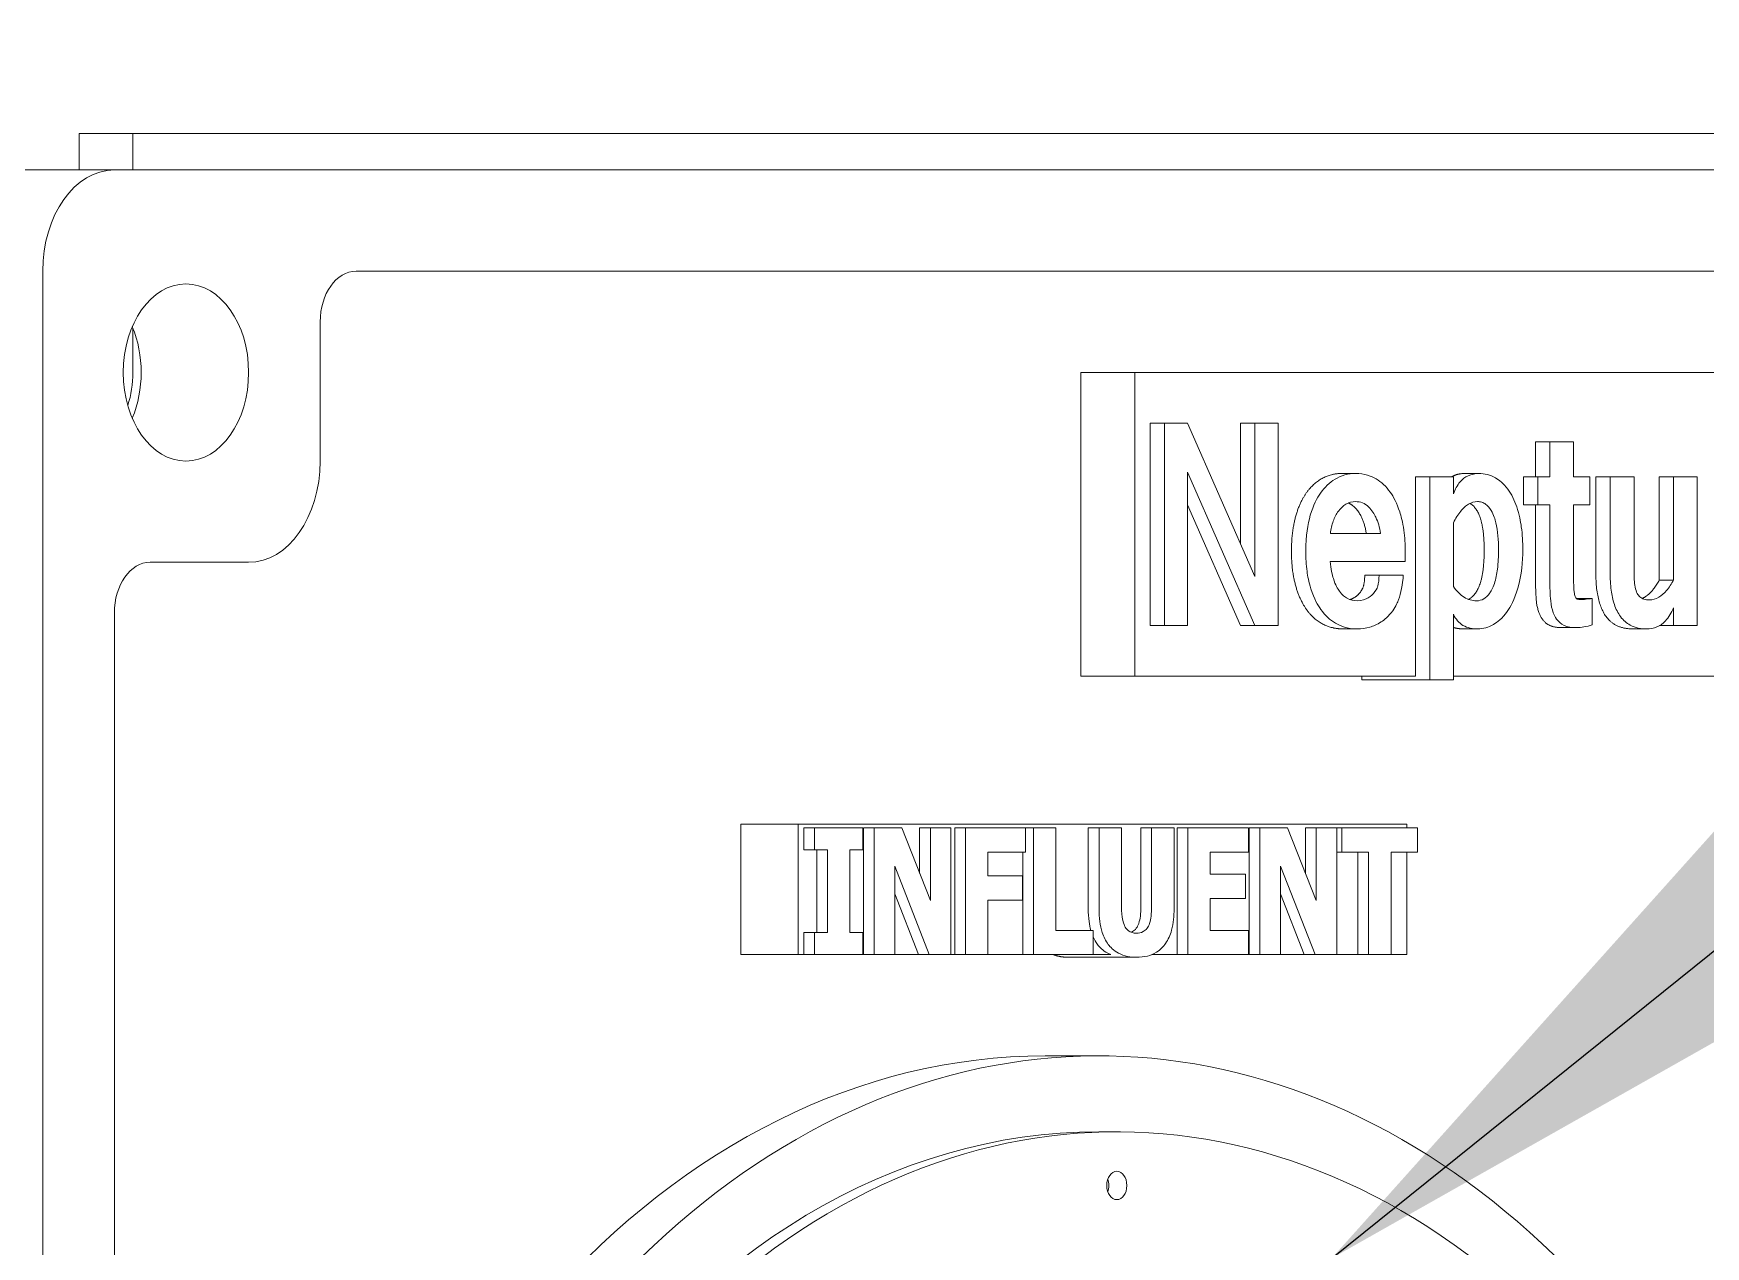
# Model space of a CAD drawing. Header units: inches. Extents: x 20 to 536, y 8 to 344.
# Drawn here: x 294.147 to 298.275, y 112.909 to 115.905 of the extents above; entities that cross this region are included whole.
import ezdxf

# ---------------------------------------------------------------- set-up
doc = ezdxf.new("R2010")
doc.units = ezdxf.units.IN
doc.header["$LTSCALE"] = 16
doc.header["$MEASUREMENT"] = 0
doc.layers.add('Symbol (ANSI)', color=7, linetype='Continuous', lineweight=25)
doc.layers.add('Visible (ANSI)', color=7, linetype='Continuous', lineweight=50)
doc.styles.add('Standard D-E', font='arial.ttf')
doc.dimstyles.new('in [mm] D-E NeptuneBenson$7', dxfattribs={"dimscale": 16, "dimtxt": 0.15, "dimasz": 0.098425, "dimexe": 0.125, "dimexo": 0.063, "dimgap": 0.031496, "dimtad": 0, "dimtih": 1, "dimtoh": 1, "dimdec": 4, "dimrnd": 1e-08, "dimzin": 3, "dimdsep": 46, "dimlunit": 5, "dimtxsty": 'Standard D-E', "dimcen": 0.09, "dimdle": 0.393701, "dimclrd": 256, "dimclre": 256, "dimclrt": 256, "dimadec": 1, "dimazin": 1, "dimtfac": 1, "dimtofl": 0, "dimtmove": 0, "dimatfit": 3, "dimfxl": 1, "dimfrac": 1, "dimtolj": 1, "dimtzin": 4, "dimlwd": -1, "dimlwe": -1, "dimarcsym": 0})

msp = doc.modelspace()

# ---------------------------------------------------------------- linework, layer by layer
at = {"layer": 'Visible (ANSI)', "linetype": 'Continuous', "lineweight": 18}
for p, q in [((294.26038, 115.65734), (294.39296, 115.65734)), ((294.26038, 115.56734), (294.26038, 115.65734)), ((294.39296, 115.65734), (294.39296, 115.56734)), ((303.44393, 115.65734), (294.39296, 115.65734)), ((294.347, 115.56734), (294.08184, 115.56734)), ((294.347, 115.56734), (303.89294, 115.56734)), ((294.17022, 107.81734), (294.17022, 115.31734)), ((294.94362, 115.31731), (303.29632, 115.31731)), ((294.85523, 114.84859), (294.85523, 115.19231)), ((294.39296, 115.17575), (294.39296, 115.06734)), ((296.73349, 115.06731), (296.86607, 115.06731)), ((296.73349, 114.31731), (296.73349, 115.06731)), ((296.86607, 115.06731), (301.37388, 115.06731)), ((296.86607, 114.31731), (296.86607, 115.06731)), ((296.904, 114.44231), (296.904, 114.94231)), ((296.904, 114.94231), (296.93936, 114.94231)), ((296.93936, 114.94231), (296.93936, 114.44231)), ((296.99661, 114.94231), (296.93936, 114.94231)), ((297.16301, 114.56326), (296.99661, 114.94231)), ((297.12766, 114.94231), (297.16301, 114.94231)), ((297.12766, 114.6438), (297.12766, 114.94231)), ((297.22062, 114.94231), (297.16301, 114.94231)), ((297.16301, 114.94231), (297.16301, 114.56326)), ((297.22062, 114.44231), (297.22062, 114.94231)), ((297.85578, 114.89625), (297.89113, 114.89625)), ((297.85578, 114.80972), (297.85578, 114.89625)), ((297.94982, 114.89625), (297.89113, 114.89625)), ((297.89113, 114.89625), (297.89113, 114.80972)), ((297.94982, 114.80972), (297.94982, 114.89625)), ((296.99661, 114.82085), (297.16301, 114.44231)), ((296.99661, 114.44231), (296.99661, 114.82085)), ((297.37585, 114.81781), (297.4112, 114.81781)), ((297.55927, 114.80972), (297.59463, 114.80972)), ((297.55927, 114.31731), (297.55927, 114.80972)), ((297.65296, 114.80972), (297.59463, 114.80972)), ((297.59463, 114.80972), (297.59463, 114.3087)), ((297.65296, 114.76771), (297.65296, 114.80972)), ((297.68023, 114.81781), (297.71558, 114.81781)), ((297.82572, 114.80972), (297.86107, 114.80972)), ((297.82572, 114.74089), (297.82572, 114.80972)), ((297.89113, 114.80972), (297.86107, 114.80972)), ((297.86107, 114.80972), (297.86107, 114.74089)), ((297.9899, 114.80972), (297.94982, 114.80972)), ((297.9899, 114.74089), (297.9899, 114.80972)), ((298.00449, 114.80972), (298.03984, 114.80972)), ((298.00449, 114.57287), (298.00449, 114.80972)), ((298.09889, 114.80972), (298.03984, 114.80972)), ((298.03984, 114.80972), (298.03984, 114.57287)), ((298.09889, 114.5754), (298.09889, 114.80972)), ((298.16122, 114.55465), (298.16122, 114.80972)), ((298.16122, 114.80972), (298.19658, 114.80972)), ((298.25491, 114.80972), (298.19658, 114.80972)), ((298.19658, 114.80972), (298.19658, 114.55465)), ((298.25491, 114.44231), (298.25491, 114.80972)), ((297.12766, 114.44231), (296.99661, 114.74042)), ((297.82572, 114.74089), (297.86107, 114.74089)), ((297.85578, 114.55364), (297.85578, 114.74089)), ((297.86107, 114.74089), (297.89113, 114.74089)), ((297.89113, 114.74089), (297.89113, 114.55364)), ((297.94982, 114.55111), (297.94982, 114.74089)), ((297.94982, 114.74089), (297.9899, 114.74089)), ((297.65296, 114.53897), (297.65296, 114.69636)), ((297.47311, 114.67004), (297.3493, 114.67004)), ((297.34858, 114.60071), (297.53395, 114.60071)), ((297.53395, 114.60071), (297.53395, 114.62551)), ((294.43541, 114.59859), (294.67846, 114.59859)), ((297.43418, 114.5668), (297.46953, 114.5668)), ((297.52929, 114.5668), (297.46953, 114.5668)), ((298.16122, 114.55465), (298.19658, 114.55465)), ((297.95991, 114.50911), (297.99526, 114.50911)), ((297.99526, 114.44382), (297.99526, 114.50911)), ((298.19658, 114.48634), (298.19658, 114.44231)), ((294.34703, 108.66109), (294.34703, 114.47359)), ((296.904, 114.44231), (296.93936, 114.44231)), ((296.93936, 114.44231), (296.99661, 114.44231)), ((297.12766, 114.44231), (297.16301, 114.44231)), ((297.16301, 114.44231), (297.22062, 114.44231)), ((297.38014, 114.43421), (297.4155, 114.43421)), ((297.65296, 114.3087), (297.65296, 114.47014)), ((297.67736, 114.43421), (297.71272, 114.43421)), ((297.92126, 114.43725), (297.95662, 114.43725)), ((298.09467, 114.43421), (298.13002, 114.43421)), ((298.16155, 114.44231), (298.19658, 114.44231)), ((298.19658, 114.44231), (298.25491, 114.44231)), ((296.73349, 114.31731), (296.86607, 114.31731)), ((297.55927, 114.31731), (296.86607, 114.31731)), ((297.42669, 114.3087), (297.42669, 114.31731)), ((301.37388, 114.31731), (297.65296, 114.31731)), ((297.42669, 114.3087), (297.59463, 114.3087)), ((297.59463, 114.3087), (297.65296, 114.3087)), ((295.89382, 113.62981), (295.89382, 113.95231)), ((295.89382, 113.95231), (296.03524, 113.95231)), ((296.03524, 113.95231), (297.53785, 113.95231)), ((296.03524, 113.62981), (296.03524, 113.95231)), ((296.04923, 113.94281), (296.04923, 113.88827)), ((296.04923, 113.94281), (296.07575, 113.94281)), ((296.19484, 113.94281), (296.07575, 113.94281)), ((296.07575, 113.94281), (296.07575, 113.88827)), ((296.19484, 113.88827), (296.19484, 113.94281)), ((296.19622, 113.94281), (296.19622, 113.62981)), ((296.19622, 113.94281), (296.22274, 113.94281)), ((296.29089, 113.94281), (296.22274, 113.94281)), ((296.22274, 113.94281), (296.22274, 113.62981)), ((296.36156, 113.76348), (296.29089, 113.94281)), ((296.33504, 113.94281), (296.33504, 113.83077)), ((296.33504, 113.94281), (296.36156, 113.94281)), ((296.41232, 113.94281), (296.36156, 113.94281)), ((296.36156, 113.94281), (296.36156, 113.76348)), ((296.41232, 113.62981), (296.41232, 113.94281)), ((296.42177, 113.94281), (296.42177, 113.62981)), ((296.42177, 113.94281), (296.44829, 113.94281)), ((296.59643, 113.94281), (296.44829, 113.94281)), ((296.44829, 113.94281), (296.44829, 113.62981)), ((296.59643, 113.8832), (296.59643, 113.94281)), ((296.59643, 113.94281), (296.61608, 113.94281)), ((296.67168, 113.94281), (296.61608, 113.94281)), ((296.61608, 113.94281), (296.61608, 113.62981)), ((296.67168, 113.68941), (296.67168, 113.94281)), ((296.75144, 113.94281), (296.75144, 113.74293)), ((296.75144, 113.94281), (296.77796, 113.94281)), ((296.83356, 113.94281), (296.77796, 113.94281)), ((296.77796, 113.94281), (296.77796, 113.74293)), ((296.83356, 113.7475), (296.83356, 113.94281)), ((296.88129, 113.94281), (296.88129, 113.7475)), ((296.88129, 113.94281), (296.90781, 113.94281)), ((296.96341, 113.94281), (296.90781, 113.94281)), ((296.90781, 113.94281), (296.90781, 113.7475)), ((296.96341, 113.74319), (296.96341, 113.94281)), ((296.97053, 113.94281), (296.97053, 113.62981)), ((296.97053, 113.94281), (296.99705, 113.94281)), ((297.14663, 113.94281), (296.99705, 113.94281)), ((296.99705, 113.94281), (296.99705, 113.62981)), ((297.14663, 113.8832), (297.14663, 113.94281)), ((297.14873, 113.94281), (297.14873, 113.62981)), ((297.14873, 113.94281), (297.17524, 113.94281)), ((297.2434, 113.94281), (297.17524, 113.94281)), ((297.17524, 113.94281), (297.17524, 113.62981)), ((297.31406, 113.76348), (297.2434, 113.94281)), ((297.28755, 113.94281), (297.28755, 113.83077)), ((297.28755, 113.94281), (297.31406, 113.94281)), ((297.36482, 113.94281), (297.31406, 113.94281)), ((297.31406, 113.94281), (297.31406, 113.76348)), ((297.36482, 113.62981), (297.36482, 113.94281)), ((297.36482, 113.94281), (297.37783, 113.94281)), ((297.56436, 113.94281), (297.37783, 113.94281)), ((297.37783, 113.94281), (297.37783, 113.8832)), ((297.53785, 113.95231), (297.53785, 113.94281)), ((297.56436, 113.8832), (297.56436, 113.94281)), ((296.04923, 113.88827), (296.07575, 113.88827)), ((296.07575, 113.88827), (296.1075, 113.88827)), ((296.08098, 113.88827), (296.08098, 113.68434)), ((296.1075, 113.88827), (296.1075, 113.68434)), ((296.1631, 113.88827), (296.19484, 113.88827)), ((296.1631, 113.68434), (296.1631, 113.88827)), ((296.50353, 113.8832), (296.59643, 113.8832)), ((296.50353, 113.8241), (296.50353, 113.8832)), ((296.58956, 113.8832), (296.58956, 113.62981)), ((297.05229, 113.82816), (297.05229, 113.8832)), ((297.05229, 113.8832), (297.14663, 113.8832)), ((297.36482, 113.8832), (297.37783, 113.8832)), ((297.37783, 113.8832), (297.4433, 113.8832)), ((297.41678, 113.8832), (297.41678, 113.62981)), ((297.4433, 113.8832), (297.4433, 113.62981)), ((297.4989, 113.8832), (297.56436, 113.8832)), ((297.4989, 113.62981), (297.4989, 113.8832)), ((297.53785, 113.8832), (297.53785, 113.62981)), ((296.2735, 113.84794), (296.35887, 113.62981)), ((296.2735, 113.62981), (296.2735, 113.84794)), ((296.58908, 113.8241), (296.50353, 113.8241)), ((296.58908, 113.76449), (296.58908, 113.8241)), ((297.13928, 113.82816), (297.05229, 113.82816)), ((297.13928, 113.76855), (297.13928, 113.82816)), ((297.226, 113.62981), (297.226, 113.84794)), ((297.226, 113.84794), (297.31137, 113.62981)), ((296.2735, 113.78019), (296.33235, 113.62981)), ((297.226, 113.78019), (297.28486, 113.62981)), ((296.50353, 113.62981), (296.50353, 113.76449)), ((296.50353, 113.76449), (296.58908, 113.76449)), ((297.05229, 113.76855), (297.13928, 113.76855)), ((297.05229, 113.68941), (297.05229, 113.76855)), ((296.04923, 113.68434), (296.04923, 113.62981)), ((296.04923, 113.68434), (296.07575, 113.68434)), ((296.07575, 113.68434), (296.07575, 113.62981)), ((296.1075, 113.68434), (296.07575, 113.68434)), ((296.19484, 113.68434), (296.1631, 113.68434)), ((296.19484, 113.62981), (296.19484, 113.68434)), ((296.76369, 113.68941), (296.67168, 113.68941)), ((296.76369, 113.62981), (296.76369, 113.68941)), ((297.14663, 113.68941), (297.05229, 113.68941)), ((297.14663, 113.62981), (297.14663, 113.68941)), ((295.89382, 113.62981), (296.03524, 113.62981)), ((296.04923, 113.62981), (296.03524, 113.62981)), ((296.04923, 113.62981), (296.07575, 113.62981)), ((296.07575, 113.62981), (296.19484, 113.62981)), ((296.19622, 113.62981), (296.19484, 113.62981)), ((296.19622, 113.62981), (296.22274, 113.62981)), ((296.22274, 113.62981), (296.2735, 113.62981)), ((296.33235, 113.62981), (296.2735, 113.62981)), ((296.33235, 113.62981), (296.35887, 113.62981)), ((296.35887, 113.62981), (296.41232, 113.62981)), ((296.42177, 113.62981), (296.41232, 113.62981)), ((296.42177, 113.62981), (296.44829, 113.62981)), ((296.44829, 113.62981), (296.50353, 113.62981)), ((296.58956, 113.62981), (296.50353, 113.62981)), ((296.58956, 113.62981), (296.61608, 113.62981)), ((296.61608, 113.62981), (296.76369, 113.62981)), ((296.70275, 113.62321), (296.87068, 113.62321)), ((296.80706, 113.62981), (296.76369, 113.62981)), ((296.97053, 113.62981), (296.90821, 113.62981)), ((296.97053, 113.62981), (296.99705, 113.62981)), ((296.99705, 113.62981), (297.14663, 113.62981)), ((297.14873, 113.62981), (297.14663, 113.62981)), ((297.14873, 113.62981), (297.17524, 113.62981)), ((297.17524, 113.62981), (297.226, 113.62981)), ((297.28486, 113.62981), (297.226, 113.62981)), ((297.28486, 113.62981), (297.31137, 113.62981)), ((297.31137, 113.62981), (297.36482, 113.62981)), ((297.41678, 113.62981), (297.36482, 113.62981)), ((297.41678, 113.62981), (297.4433, 113.62981)), ((297.4433, 113.62981), (297.4989, 113.62981)), ((297.53785, 113.62981), (297.4989, 113.62981)), ((296.64512, 113.37981), (296.77771, 113.37981)), ((296.77771, 113.19231), (296.8219, 113.19231))]:
    msp.add_line(p, q, dxfattribs=at)
for centre, major_axis, start_param, end_param in [((294.347, 115.31734), (0, 0.25), 0, 1.5707963), ((294.94362, 115.19231), (0, 0.125), 0, 1.5707963), ((294.25861, 115.06734), (0, 0.21875), 4.1712895, 5.2534885), ((294.25861, 115.06734), (0, -0.19), 1.1299128, 1.5707963), ((294.67846, 114.84859), (0, -0.25), 0, 1.5707963), ((294.43541, 114.47359), (0, 0.125), 0, 1.5707963), ((296.77771, 110.56731), (0, 2.8125), 5.5005814, 8.9488413), ((296.64512, 110.56731), (0, 2.8125), 0, 2.665656), ((296.8219, 110.56731), (0, -2.625), 2.5774137, 6.2757207), ((296.77771, 110.56731), (0, -2.625), 3.1415927, 6.2831853), ((296.77771, 113.0597), (0, 0.035), 4.2452429, 5.1795351)]:
    msp.add_ellipse(centre, major_axis=major_axis, ratio=0.7071068, start_param=start_param, end_param=end_param, dxfattribs=at)
for centre, major_axis in [((294.52378, 115.06734), (0, 0.21875)), ((296.8219, 113.0597), (0, -0.035))]:
    msp.add_ellipse(centre, major_axis=major_axis, ratio=0.7071068, dxfattribs=at)
for points in [[(297.25311, 114.62601), (297.25311, 114.67004), (297.27064, 114.74089), (297.30321, 114.79048), (297.34901, 114.81781), (297.37585, 114.81781)], [(297.64894, 114.80972), (297.66253, 114.81781), (297.68023, 114.81781)], [(297.38014, 114.43421), (297.35187, 114.43421), (297.305, 114.46002), (297.27136, 114.51012), (297.25311, 114.58046), (297.25311, 114.62601)], [(298.09467, 114.43421), (298.00449, 114.43421), (298.00449, 114.57287)], [(297.92126, 114.43725), (297.89979, 114.43725), (297.87403, 114.45243), (297.85935, 114.4838), (297.85578, 114.52581), (297.85578, 114.55364)], [(298.119, 114.50931), (298.1418, 114.51912), (298.16122, 114.55465)], [(297.95687, 114.50879), (297.95833, 114.50894), (297.95991, 114.50911)], [(297.67736, 114.43421), (297.66385, 114.43421), (297.65296, 114.43771)], [(296.70275, 113.62321), (296.68196, 113.62321), (296.66564, 113.62981)]]:
    msp.add_open_spline(points, degree=2, dxfattribs=at)
for points, degree, knots in [([(297.4112, 114.81781), (297.40236, 114.81781), (297.39357, 114.8167), (297.37547, 114.81163), (297.3675, 114.80783), (297.34713, 114.79543), (297.3351, 114.78412), (297.31643, 114.75745), (297.30701, 114.7402), (297.29346, 114.69298), (297.28846, 114.66465), (297.28846, 114.62601)], 3, [-1.4919316, -1.4919316, -1.4919316, -1.4919316, -1.2903014, -1.2903014, -1.0712515, -1.0712515, -0.6411915, -0.6411915, -0.2943902, -0.2943902, 0, 0, 0, 0]), ([(297.53395, 114.62551), (297.53395, 114.64298), (297.53293, 114.66051), (297.52769, 114.69806), (297.52362, 114.71295), (297.51347, 114.7447), (297.50497, 114.76039), (297.48686, 114.78603), (297.47522, 114.79678), (297.45064, 114.81107), (297.43414, 114.81781), (297.4112, 114.81781)], 3, [-0.95374288, -0.95374288, -0.95374288, -0.95374288, -0.86423892, -0.86423892, -0.75775194, -0.75775194, -0.52950742, -0.52950742, -0.24718032, -0.24718032, 0, 0, 0, 0]), ([(297.71558, 114.81781), (297.70675, 114.81781), (297.69788, 114.8163), (297.68201, 114.80901), (297.6752, 114.80385), (297.66237, 114.78871), (297.65707, 114.7788), (297.65296, 114.76771)], 3, [-0.27518447, -0.27518447, -0.27518447, -0.27518447, -0.18002451, -0.18002451, -0.0953991, -0.0953991, 0, 0, 0, 0]), ([(297.82437, 114.62905), (297.82437, 114.64813), (297.82323, 114.66722), (297.81874, 114.69926), (297.81555, 114.71706), (297.80382, 114.75179), (297.79652, 114.76673), (297.77654, 114.79376), (297.76549, 114.80203), (297.74399, 114.81458), (297.72992, 114.81781), (297.71558, 114.81781)], 3, [-0.55895589, -0.55895589, -0.55895589, -0.55895589, -0.42730196, -0.42730196, -0.33362764, -0.33362764, -0.25055777, -0.25055777, -0.15451105, -0.15451105, 0, 0, 0, 0]), ([(297.3493, 114.67004), (297.3506, 114.68061), (297.35284, 114.69083), (297.35959, 114.7095), (297.36385, 114.71761), (297.37478, 114.73248), (297.38091, 114.73819), (297.39512, 114.74654), (297.40305, 114.74848), (297.4112, 114.74848)], 3, [-0.31166749, -0.31166749, -0.31166749, -0.31166749, -0.23705054, -0.23705054, -0.16576507, -0.16576507, -0.0878526, -0.0878526, 0, 0, 0, 0]), ([(297.43776, 114.67004), (297.43275, 114.70395), (297.40628, 114.73975), (297.3935, 114.74505)], 2, [0, 0, 0, 1, 1.6077222, 1.6077222, 1.6077222]), ([(297.4112, 114.74848), (297.41701, 114.74848), (297.42276, 114.7475), (297.43368, 114.74313), (297.43867, 114.73991), (297.45193, 114.72763), (297.45788, 114.71723), (297.46722, 114.69792), (297.47099, 114.68441), (297.47311, 114.67004)], 3, [-0.25145744, -0.25145744, -0.25145744, -0.25145744, -0.21404187, -0.21404187, -0.17828382, -0.17828382, -0.11189925, -0.11189925, 0, 0, 0, 0]), ([(297.65296, 114.69636), (297.6582, 114.70668), (297.6642, 114.71659), (297.67678, 114.73208), (297.68321, 114.73813), (297.69726, 114.7464), (297.70448, 114.74848), (297.712, 114.74848)], 3, [-0.26084909, -0.26084909, -0.26084909, -0.26084909, -0.1639148, -0.1639148, -0.08102913, -0.08102913, 0, 0, 0, 0]), ([(297.72889, 114.62905), (297.72889, 114.68927), (297.70632, 114.73716), (297.69374, 114.74415)], 2, [0, 0, 0, 1, 1.6176173, 1.6176173, 1.6176173]), ([(297.712, 114.74848), (297.71565, 114.74848), (297.71928, 114.74798), (297.72622, 114.74578), (297.72946, 114.74417), (297.7378, 114.73822), (297.74229, 114.733), (297.75261, 114.716), (297.75605, 114.70414), (297.76264, 114.67636), (297.76425, 114.65268), (297.76425, 114.62905)], 3, [-0.34391216, -0.34391216, -0.34391216, -0.34391216, -0.31786711, -0.31786711, -0.29318796, -0.29318796, -0.251195, -0.251195, -0.18010027, -0.18010027, 0, 0, 0, 0]), ([(297.28846, 114.62601), (297.28846, 114.60925), (297.28939, 114.59236), (297.29312, 114.56501), (297.29579, 114.5499), (297.30894, 114.50815), (297.31843, 114.4922), (297.33605, 114.46732), (297.34818, 114.45612), (297.37354, 114.44144), (297.39089, 114.43421), (297.4155, 114.43421)], 3, [-1.1520732, -1.1520732, -1.1520732, -1.1520732, -0.9328917, -0.9328917, -0.7880369, -0.7880369, -0.5752915, -0.5752915, -0.2652163, -0.2652163, 0, 0, 0, 0]), ([(297.4155, 114.50354), (297.407, 114.50354), (297.39858, 114.5053), (297.38547, 114.5125), (297.37858, 114.51743), (297.36742, 114.53263), (297.36161, 114.54191), (297.35432, 114.56581), (297.34969, 114.58239), (297.34858, 114.60071)], 3, [-1.9615665, -1.9615665, -1.9615665, -1.9615665, -1.0582577, -1.0582577, -0.4670175, -0.4670175, -0.1401197, -0.1401197, 0, 0, 0, 0]), ([(297.69029, 114.50707), (297.70423, 114.51394), (297.72889, 114.56478), (297.72889, 114.62905)], 2, [0.339495, 0.339495, 0.339495, 1, 2, 2, 2]), ([(297.76425, 114.62905), (297.76425, 114.61353), (297.7636, 114.59731), (297.76029, 114.56985), (297.75796, 114.55742), (297.75024, 114.53416), (297.74561, 114.52653), (297.73774, 114.5158), (297.73315, 114.51137), (297.7223, 114.505), (297.71633, 114.50354), (297.71021, 114.50354)], 3, [-0.30290761, -0.30290761, -0.30290761, -0.30290761, -0.23644812, -0.23644812, -0.18377195, -0.18377195, -0.1266776, -0.1266776, -0.06597425, -0.06597425, 0, 0, 0, 0]), ([(297.71272, 114.43421), (297.72627, 114.43421), (297.73938, 114.4376), (297.76137, 114.45052), (297.77374, 114.46011), (297.79386, 114.48878), (297.80386, 114.50652), (297.82175, 114.56796), (297.82437, 114.60099), (297.82437, 114.62905)], 3, [-1.0037119, -1.0037119, -1.0037119, -1.0037119, -0.6558258, -0.6558258, -0.3924925, -0.3924925, -0.2137644, -0.2137644, 0, 0, 0, 0]), ([(297.39761, 114.50652), (297.39872, 114.5069), (297.40949, 114.51113), (297.42452, 114.5253), (297.43346, 114.54453), (297.43418, 114.5668)], 2, [0.8857249, 0.8857249, 0.8857249, 1, 2, 3, 4, 4, 4]), ([(297.4155, 114.43421), (297.42591, 114.43421), (297.43627, 114.43555), (297.45448, 114.44079), (297.46431, 114.44461), (297.4825, 114.45648), (297.49307, 114.46487), (297.51074, 114.49022), (297.5154, 114.50103), (297.52381, 114.52252), (297.52745, 114.54363), (297.52929, 114.5668)], 3, [-0.51058672, -0.51058672, -0.51058672, -0.51058672, -0.39585732, -0.39585732, -0.30581684, -0.30581684, -0.23379286, -0.23379286, -0.17764071, -0.17764071, 0, 0, 0, 0]), ([(297.46953, 114.5668), (297.46919, 114.55596), (297.46814, 114.54654), (297.46581, 114.53867), (297.46406, 114.5329), (297.45485, 114.51993), (297.44922, 114.51482), (297.43654, 114.50735), (297.42709, 114.50354), (297.4155, 114.50354)], 3, [-1.3567512, -1.3567512, -1.3567512, -1.3567512, -0.3873837, -0.3873837, -0.2508201, -0.2508201, -0.1248926, -0.1248926, 0, 0, 0, 0]), ([(298.03984, 114.57287), (298.03984, 114.55852), (298.04057, 114.54387), (298.04405, 114.51769), (298.04654, 114.50576), (298.05406, 114.48327), (298.05908, 114.47302), (298.0724, 114.45514), (298.08039, 114.44836), (298.10209, 114.43663), (298.11626, 114.43421), (298.13002, 114.43421)], 3, [-0.54882756, -0.54882756, -0.54882756, -0.54882756, -0.43951235, -0.43951235, -0.34598462, -0.34598462, -0.25005812, -0.25005812, -0.14831849, -0.14831849, 0, 0, 0, 0]), ([(298.13646, 114.50557), (298.13203, 114.50557), (298.12746, 114.50609), (298.11961, 114.50875), (298.11617, 114.5106), (298.11034, 114.51593), (298.10833, 114.51881), (298.10446, 114.52619), (298.10286, 114.53192), (298.09959, 114.54864), (298.09889, 114.56216), (298.09889, 114.5754)], 3, [-0.25342297, -0.25342297, -0.25342297, -0.25342297, -0.21349345, -0.21349345, -0.18069807, -0.18069807, -0.15097762, -0.15097762, -0.10090432, -0.10090432, 0, 0, 0, 0]), ([(297.71021, 114.50354), (297.70486, 114.50354), (297.69954, 114.50424), (297.68917, 114.50723), (297.68422, 114.50944), (297.66937, 114.51863), (297.66061, 114.52782), (297.65296, 114.53897)], 3, [-0.23235467, -0.23235467, -0.23235467, -0.23235467, -0.17463394, -0.17463394, -0.11837707, -0.11837707, 0, 0, 0, 0]), ([(297.89113, 114.55364), (297.89113, 114.5368), (297.89146, 114.51988), (297.89406, 114.49293), (297.89611, 114.48306), (297.90322, 114.46439), (297.90726, 114.45869), (297.91353, 114.45107), (297.91857, 114.44631), (297.93513, 114.43866), (297.94589, 114.43725), (297.95662, 114.43725)], 3, [-0.45637652, -0.45637652, -0.45637652, -0.45637652, -0.34795416, -0.34795416, -0.28133028, -0.28133028, -0.21146767, -0.21146767, -0.11555685, -0.11555685, 0, 0, 0, 0]), ([(297.96628, 114.50658), (297.96374, 114.50658), (297.96114, 114.5066), (297.95771, 114.50803), (297.9568, 114.50874), (297.95527, 114.5105), (297.95453, 114.5116), (297.95299, 114.51481), (297.9522, 114.51783), (297.95067, 114.52646), (297.94982, 114.53422), (297.94982, 114.55111)], 3, [-0.46029222, -0.46029222, -0.46029222, -0.46029222, -0.32463762, -0.32463762, -0.26853254, -0.26853254, -0.21873732, -0.21873732, -0.12874165, -0.12874165, 0, 0, 0, 0]), ([(298.19658, 114.55465), (298.19143, 114.54523), (298.18563, 114.5363), (298.17344, 114.52207), (298.16722, 114.51645), (298.15275, 114.50786), (298.14477, 114.50557), (298.13646, 114.50557)], 3, [-0.25985251, -0.25985251, -0.25985251, -0.25985251, -0.16904466, -0.16904466, -0.0895398, -0.0895398, 0, 0, 0, 0]), ([(297.99526, 114.50911), (297.99249, 114.50881), (297.98083, 114.50758), (297.97546, 114.50694), (297.97241, 114.50658), (297.96628, 114.50658)], 3, [-0.29682219, -0.29682219, -0.29682219, -0.29682219, -0.06611673, -0.06611673, 0, 0, 0, 0]), ([(298.13002, 114.43421), (298.13858, 114.43421), (298.14711, 114.43566), (298.16292, 114.44244), (298.16996, 114.44737), (298.18464, 114.46277), (298.19126, 114.47384), (298.19658, 114.48634)], 3, [-0.28914927, -0.28914927, -0.28914927, -0.28914927, -0.1969143, -0.1969143, -0.11111134, -0.11111134, 0, 0, 0, 0]), ([(297.65296, 114.47014), (297.65573, 114.46409), (297.65909, 114.45878), (297.66713, 114.4495), (297.6717, 114.4458), (297.6878, 114.43632), (297.70059, 114.43421), (297.71272, 114.43421)], 3, [-0.24235731, -0.24235731, -0.24235731, -0.24235731, -0.1875229, -0.1875229, -0.13070815, -0.13070815, 0, 0, 0, 0]), ([(297.95662, 114.43725), (297.96283, 114.43725), (297.96906, 114.43784), (297.98195, 114.44004), (297.98866, 114.44173), (297.99526, 114.44382)], 3, [-0.13991373, -0.13991373, -0.13991373, -0.13991373, -0.07297611, -0.07297611, 0, 0, 0, 0]), ([(296.75144, 113.74293), (296.75144, 113.73243), (296.75201, 113.72183), (296.75444, 113.70395), (296.75592, 113.69654), (296.75794, 113.68941)], 3, [-0.82187798, -0.82187798, -0.82187798, -0.82187798, -0.6544335, -0.6544335, -0.53183061, -0.53183061, -0.53183061, -0.53183061]), ([(296.77796, 113.74293), (296.77796, 113.73243), (296.77853, 113.72183), (296.78119, 113.7023), (296.7831, 113.69329), (296.78952, 113.6735), (296.79448, 113.66356), (296.8056, 113.64883), (296.81343, 113.64007), (296.84016, 113.62579), (296.85568, 113.62321), (296.87068, 113.62321)], 3, [-0.82187798, -0.82187798, -0.82187798, -0.82187798, -0.6544335, -0.6544335, -0.50490958, -0.50490958, -0.30747841, -0.30747841, -0.16166829, -0.16166829, 0, 0, 0, 0]), ([(296.87068, 113.68282), (296.86697, 113.68282), (296.8632, 113.68324), (296.85643, 113.68528), (296.85337, 113.68674), (296.84756, 113.69117), (296.84497, 113.69412), (296.84085, 113.70117), (296.83855, 113.70623), (296.83429, 113.72458), (296.83356, 113.7365), (296.83356, 113.7475)], 3, [-0.35781975, -0.35781975, -0.35781975, -0.35781975, -0.28180287, -0.28180287, -0.21609433, -0.21609433, -0.14668132, -0.14668132, -0.08378729, -0.08378729, 0, 0, 0, 0]), ([(296.88129, 113.7475), (296.88129, 113.73993), (296.88096, 113.73206), (296.87928, 113.71858), (296.87809, 113.71248), (296.8745, 113.70181), (296.87243, 113.69791), (296.86737, 113.69115), (296.86417, 113.68846), (296.85959, 113.686), (296.8585, 113.68551), (296.8574, 113.68508)], 3, [-0.21736344, -0.21736344, -0.21736344, -0.21736344, -0.17163752, -0.17163752, -0.13475897, -0.13475897, -0.10039019, -0.10039019, -0.05983154, -0.05983154, -0.04758731, -0.04758731, -0.04758731, -0.04758731]), ([(296.90781, 113.7475), (296.90781, 113.73993), (296.90748, 113.73206), (296.90579, 113.71858), (296.90461, 113.71248), (296.90102, 113.70181), (296.89894, 113.69791), (296.89388, 113.69115), (296.89069, 113.68846), (296.88197, 113.68378), (296.87624, 113.68282), (296.87068, 113.68282)], 3, [-0.21736344, -0.21736344, -0.21736344, -0.21736344, -0.17163752, -0.17163752, -0.13475897, -0.13475897, -0.10039019, -0.10039019, -0.05983154, -0.05983154, 0, 0, 0, 0]), ([(296.87068, 113.62321), (296.87964, 113.62321), (296.88875, 113.6241), (296.90524, 113.6283), (296.9128, 113.6313), (296.93016, 113.64213), (296.93721, 113.65006), (296.94878, 113.66692), (296.95364, 113.67789), (296.96171, 113.70692), (296.96341, 113.72519), (296.96341, 113.74319)], 3, [-0.43360447, -0.43360447, -0.43360447, -0.43360447, -0.37067396, -0.37067396, -0.3160228, -0.3160228, -0.237534, -0.237534, -0.13714171, -0.13714171, 0, 0, 0, 0]), ([(296.76369, 113.67339), (296.76667, 113.6667), (296.77021, 113.66059), (296.77908, 113.64883), (296.78691, 113.64007), (296.80204, 113.63199), (296.80453, 113.63083), (296.80706, 113.62981)], 3, [-0.43554989, -0.43554989, -0.43554989, -0.43554989, -0.30747841, -0.30747841, -0.16166829, -0.16166829, -0.1334877, -0.1334877, -0.1334877, -0.1334877])]:
    msp.add_open_spline(points, degree=degree, knots=knots, dxfattribs=at)

# ---------------------------------------------------------------- leaders
at = {"layer": 'Symbol (ANSI)', "annotation_type": 0, "has_hookline": 1, "hookline_direction": 0, "text_width": 23.73806}
msp.add_leader([(297.35223, 112.87981), (308.78926, 122.08039), (310.36406, 122.08039)], dimstyle='in [mm] D-E NeptuneBenson$7', override={"dimtad": 0}, dxfattribs=at)

doc.saveas('drawing.dxf')
